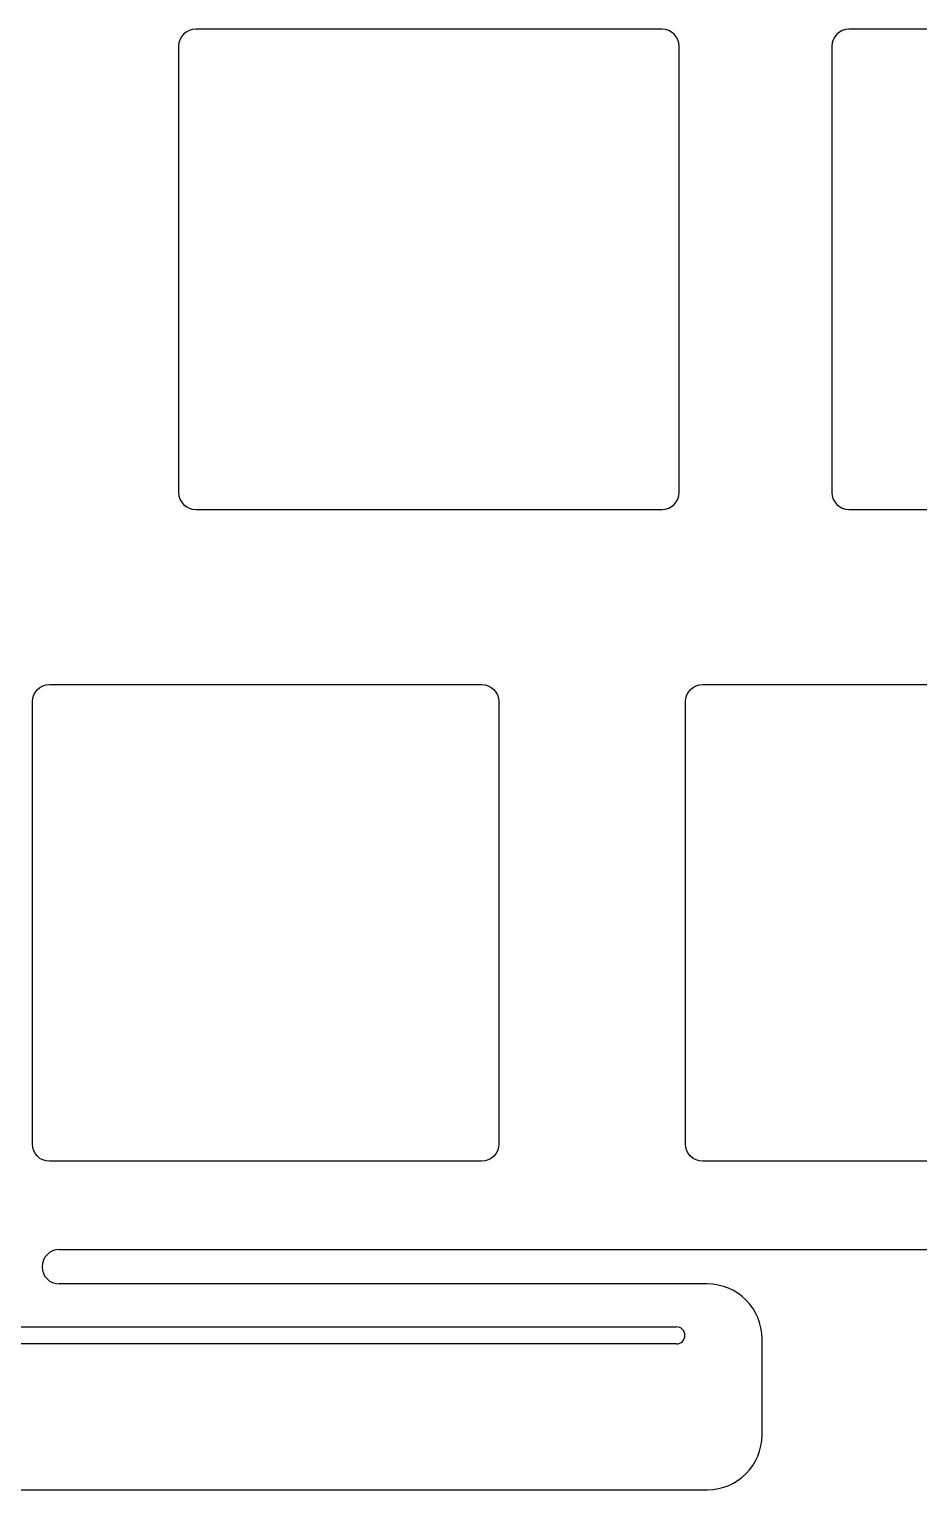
# Model space of a CAD drawing. Header units: millimetres. Extents: x -10 to 276, y -93 to 17.
# Drawn here: x 107.41 to 133.35, y -92.73 to -50.15 of the extents above; entities that cross this region are included whole.
import ezdxf

# ---------------------------------------------------------------- set-up
doc = ezdxf.new("R2010")
doc.units = ezdxf.units.MM
doc.layers.get('0').update_dxf_attribs({"linetype": 'CONTINUOUS'})
doc.layers.add('BLACK', color=7, linetype='CONTINUOUS')

msp = doc.modelspace()

# ---------------------------------------------------------------- linework, layer by layer
for points in [[(107.5, -82.65), (107.5, -69.75, -0.414213562), (108, -69.25), (120.6, -69.25, -0.414213562), (121.1, -69.75), (121.1, -82.65, -0.414213562), (120.6, -83.15), (108, -83.15, -0.414213562)], [(140.15, -69.75), (140.15, -82.65, -0.414212391), (139.65, -83.15), (127.05, -83.15, -0.414212391), (126.55, -82.65), (126.55, -69.75, -0.414212391), (127.05, -69.25), (139.65, -69.25, -0.414212391)]]:
    msp.add_lwpolyline(points, format="xyb", close=True)
at = {"layer": 'BLACK', "linetype": 'Continuous'}
for p, q in [((125.8625, -50.15), (112.2625, -50.15)), ((144.9125, -50.15), (131.3125, -50.15)), ((111.7625, -50.65), (111.7625, -63.65)), ((126.3625, -63.65), (126.3625, -50.65)), ((130.8125, -50.65), (130.8125, -63.65)), ((112.2625, -64.15), (125.8625, -64.15)), ((131.3125, -64.15), (144.9125, -64.15)), ((108.2799, -85.725), (158.4201, -85.725)), ((127.1799, -86.725), (108.2799, -86.725)), ((81.2799, -87.975), (126.2799, -87.975)), ((126.2799, -88.475), (81.2799, -88.475)), ((128.779918, -91.125), (128.779918, -88.325)), ((80.3799, -92.725), (127.187489, -92.725))]:
    msp.add_line(p, q, dxfattribs=at)
at = {"layer": 'BLACK'}
for centre, radius, start, end in [((112.2625, -50.65), 0.5, 90, 180), ((125.8625, -50.65), 0.5, 0, 90), ((131.3125, -50.65), 0.5, 90, 180), ((112.2625, -63.65), 0.5, 180, 270), ((125.8625, -63.65), 0.5, 270, 0), ((131.3125, -63.65), 0.5, 180, 270), ((108.2799, -86.225), 0.5, 90, 270), ((127.1799, -88.325), 1.6, 0, 90), ((126.2799, -88.225), 0.25, 270, 90), ((127.1799, -91.125), 1.600018, 270.271759, 0)]:
    msp.add_arc(centre, radius, start, end, dxfattribs=at)

doc.saveas('drawing.dxf')
